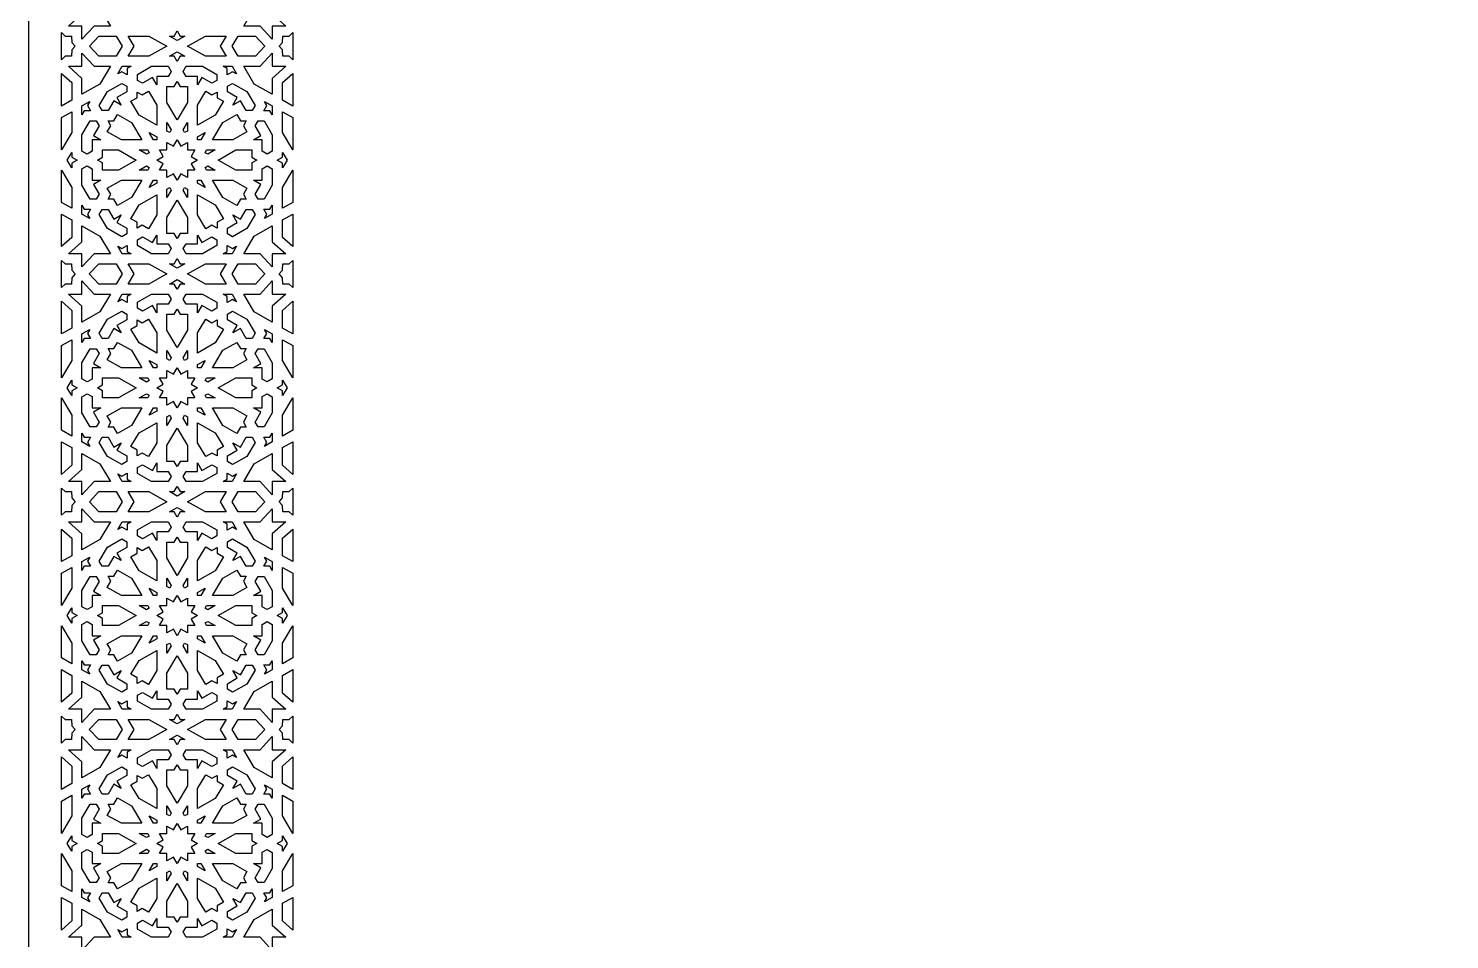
# Model space of a CAD drawing. Extents: x -430 to 430, y -1150 to 1150.
# Drawn here: x -430 to 0, y -304.5 to -28.9 of the extents above; entities that cross this region are included whole.
import ezdxf

# ---------------------------------------------------------------- set-up
doc = ezdxf.new("R2010")
doc.units = 0
doc.layers.add('LAYER_1', color=18, linetype='CONTINUOUS')

msp = doc.modelspace()

# ---------------------------------------------------------------- linework, layer by layer
at = {"layer": 'LAYER_1'}
for points in [[(-430, -1150), (430, -1150), (430, 1150), (-430, 1150)], [(-408.35, -22.82), (-405.2, -28.19), (-410.1, -28.19), (-413.8, -32.17), (-413.8, -28.19), (-417.85, -28.19), (-413.8, -24.55), (-413.8, -19.72)], [(-356.2, -24.55), (-352.14, -28.19), (-356.2, -28.19), (-356.2, -32.17), (-359.89, -28.19), (-364.8, -28.19), (-361.65, -22.82), (-356.2, -19.72)], [(-384.07, -31.23), (-382.64, -31.23), (-385, -32.57), (-387.36, -31.23), (-385.93, -31.23), (-385, -29.65)], [(-418.84, -31.23), (-416.96, -31.23), (-416.9, -33.15), (-415.84, -34.29), (-416.9, -35.42), (-416.96, -37.34), (-418.84, -37.34), (-420, -38.38), (-420, -30.19)], [(-401.62, -34.29), (-403.42, -37.34), (-408.74, -37.34), (-411.57, -34.29), (-408.74, -31.23), (-403.42, -31.23)], [(-388.17, -34.29), (-393.55, -37.34), (-399.84, -37.34), (-398.05, -34.29), (-399.84, -31.23), (-393.55, -31.23)], [(-371.95, -34.29), (-370.16, -37.34), (-376.45, -37.34), (-381.82, -34.29), (-376.45, -31.23), (-370.16, -31.23)], [(-358.43, -34.29), (-361.26, -37.34), (-366.58, -37.34), (-368.37, -34.29), (-366.58, -31.23), (-361.26, -31.23)], [(-350, -38.37), (-351.15, -37.34), (-353.04, -37.34), (-353.1, -35.42), (-354.15, -34.29), (-353.1, -33.15), (-353.04, -31.23), (-351.15, -31.23), (-350, -30.2)], [(-410.1, -40.38), (-405.2, -40.38), (-408.35, -45.75), (-413.8, -48.85), (-413.8, -44.02), (-417.85, -40.38), (-413.8, -40.38), (-413.8, -36.4)], [(-382.64, -37.34), (-384.07, -37.34), (-385, -38.92), (-385.93, -37.34), (-387.36, -37.34), (-385, -36)], [(-356.2, -40.38), (-352.14, -40.38), (-356.2, -44.02), (-356.2, -48.85), (-361.65, -45.75), (-364.8, -40.38), (-359.89, -40.38), (-356.2, -36.4)], [(-416.9, -45.31), (-416.9, -50.64), (-419.98, -52.39), (-419.98, -42.54)], [(-400.15, -41.09), (-400.15, -42.91), (-401.75, -42), (-402.99, -42.7), (-401.63, -40.38), (-398.91, -40.38)], [(-386.82, -41.94), (-387.7, -43.43), (-391.18, -43.43), (-391.18, -46.02), (-392.5, -43.78), (-395.52, -45.49), (-397.03, -44.63), (-397.03, -42.83), (-392.72, -40.38), (-387.74, -40.38)], [(-372.97, -42.83), (-372.97, -44.63), (-374.48, -45.49), (-377.5, -43.78), (-378.82, -46.02), (-378.82, -43.43), (-382.3, -43.43), (-383.17, -41.94), (-382.26, -40.38), (-377.28, -40.38)], [(-367.01, -42.7), (-368.25, -42), (-369.85, -42.91), (-369.85, -41.09), (-371.09, -40.38), (-368.37, -40.38)], [(-350, -42.55), (-350, -52.39), (-350.01, -52.39), (-353.1, -50.64), (-353.1, -45.31), (-350.01, -42.54)], [(-400.19, -46.43), (-400.19, -48.14), (-403.21, -49.86), (-401.89, -52.11), (-404.17, -50.81), (-405.92, -53.78), (-407.66, -53.78), (-408.57, -52.22), (-406.08, -47.98), (-401.77, -45.53)], [(-384.11, -46.47), (-381.91, -46.47), (-381.91, -51.3), (-385, -56.56), (-388.09, -51.3), (-388.09, -46.47), (-385.88, -46.47), (-385, -44.97)], [(-363.91, -47.98), (-361.42, -52.22), (-362.34, -53.78), (-364.08, -53.78), (-365.82, -50.81), (-368.11, -52.11), (-366.79, -49.86), (-369.81, -48.14), (-369.81, -46.43), (-368.22, -45.53)], [(-412.16, -52.24), (-411.23, -53.82), (-413.09, -53.82), (-413.8, -55.04), (-413.8, -52.36), (-411.44, -51.02)], [(-391.18, -52.11), (-391.18, -58.19), (-396.53, -55.15), (-398.98, -50.97), (-397.07, -49.89), (-397.07, -48.15), (-395.54, -49.02), (-393.63, -47.94)], [(-374.46, -49.02), (-372.93, -48.15), (-372.93, -49.89), (-371.02, -50.97), (-373.47, -55.15), (-378.82, -58.19), (-378.82, -52.11), (-376.36, -47.94)], [(-356.2, -52.36), (-356.2, -55.04), (-356.91, -53.82), (-358.76, -53.82), (-357.84, -52.24), (-358.55, -51.02)], [(-416.9, -60.42), (-419.98, -65.68), (-419.98, -55.91), (-416.9, -54.16)], [(-398.8, -57.38), (-395.71, -62.64), (-401.88, -62.64), (-406.13, -60.23), (-405.03, -58.35), (-405.91, -56.85), (-404.14, -56.85), (-403.04, -54.97)], [(-365.86, -56.85), (-364.09, -56.85), (-364.97, -58.35), (-363.87, -60.23), (-368.11, -62.64), (-374.29, -62.64), (-371.2, -57.38), (-366.96, -54.97)], [(-350.01, -55.91), (-350, -55.9), (-350, -65.66), (-350.01, -65.68), (-353.1, -60.42), (-353.1, -54.16)], [(-408.61, -58.38), (-410.35, -61.35), (-408.07, -62.64), (-410.71, -62.64), (-410.71, -66.08), (-412.22, -66.93), (-413.8, -66.03), (-413.8, -61.13), (-411.31, -56.89), (-409.48, -56.89)], [(-386.79, -59.61), (-387.26, -60.42), (-388.09, -59.95), (-388.09, -57.39)], [(-381.91, -59.95), (-382.73, -60.42), (-383.21, -59.61), (-381.91, -57.39)], [(-356.2, -61.13), (-356.2, -66.03), (-357.78, -66.93), (-359.29, -66.08), (-359.29, -62.64), (-361.93, -62.64), (-359.64, -61.35), (-361.39, -58.38), (-360.51, -56.89), (-358.68, -56.89)], [(-391.18, -61.71), (-391.18, -62.64), (-392.13, -62.64), (-393.44, -60.43)], [(-383.87, -64.58), (-381.91, -63.46), (-381.91, -65.69), (-379.65, -65.69), (-380.78, -67.62), (-378.82, -68.73), (-380.78, -69.84), (-379.65, -71.77), (-381.91, -71.77), (-381.91, -73.99), (-383.87, -72.88), (-385, -74.81), (-386.13, -72.88), (-388.09, -73.99), (-388.09, -71.77), (-390.35, -71.77), (-389.22, -69.84), (-391.18, -68.73), (-389.22, -67.62), (-390.35, -65.69), (-388.09, -65.69), (-388.09, -63.46), (-386.13, -64.58), (-385, -62.65)], [(-377.86, -62.64), (-378.82, -62.64), (-378.82, -61.71), (-376.56, -60.43)], [(-416.9, -67.82), (-415.29, -68.73), (-416.9, -69.64), (-416.9, -71.05), (-418.26, -68.73), (-416.9, -66.41)], [(-397.36, -68.73), (-402.71, -71.77), (-407.61, -71.77), (-407.61, -69.6), (-409.14, -68.73), (-407.61, -67.86), (-407.61, -65.69), (-402.71, -65.69)], [(-393.44, -66.5), (-394.27, -66.97), (-396.52, -65.69), (-393.92, -65.69)], [(-375.73, -66.97), (-376.55, -66.5), (-376.08, -65.69), (-373.47, -65.69)], [(-362.38, -67.86), (-360.85, -68.73), (-362.38, -69.6), (-362.38, -71.77), (-367.29, -71.77), (-372.63, -68.73), (-367.29, -65.69), (-362.38, -65.69)], [(-351.74, -68.73), (-353.1, -71.05), (-353.1, -69.64), (-354.7, -68.73), (-353.1, -67.82), (-353.1, -66.41)], [(-416.9, -77.04), (-416.9, -83.3), (-419.98, -81.55), (-419.98, -71.77)], [(-410.71, -71.38), (-410.71, -74.81), (-408.07, -74.81), (-410.35, -76.11), (-408.61, -79.08), (-409.48, -80.57), (-411.31, -80.57), (-413.8, -76.33), (-413.8, -71.43), (-412.22, -70.52)], [(-393.44, -70.96), (-393.92, -71.77), (-396.52, -71.77), (-394.27, -70.49)], [(-373.47, -71.77), (-376.08, -71.77), (-376.55, -70.96), (-375.73, -70.49)], [(-356.2, -71.43), (-356.2, -76.33), (-358.68, -80.57), (-360.51, -80.57), (-361.39, -79.08), (-359.64, -76.11), (-361.93, -74.81), (-359.29, -74.81), (-359.29, -71.38), (-357.78, -70.52)], [(-350.01, -81.55), (-353.1, -83.3), (-353.1, -77.04), (-350.01, -71.77)], [(-398.8, -80.08), (-403.04, -82.49), (-404.14, -80.61), (-405.91, -80.61), (-405.03, -79.1), (-406.13, -77.23), (-401.88, -74.81), (-395.71, -74.81)], [(-391.18, -75.75), (-393.44, -77.03), (-392.13, -74.81), (-391.18, -74.81)], [(-386.79, -77.85), (-388.09, -80.07), (-388.09, -77.51), (-387.26, -77.04)], [(-381.91, -77.51), (-381.91, -80.07), (-383.21, -77.85), (-382.73, -77.04)], [(-376.56, -77.03), (-378.82, -75.75), (-378.82, -74.81), (-377.86, -74.81)], [(-363.87, -77.23), (-364.97, -79.1), (-364.09, -80.61), (-365.86, -80.61), (-366.96, -82.49), (-371.2, -80.08), (-374.29, -74.81), (-368.11, -74.81)], [(-391.18, -85.35), (-393.63, -89.52), (-395.54, -88.44), (-397.07, -89.31), (-397.07, -87.57), (-398.98, -86.48), (-396.53, -82.31), (-391.18, -79.27)], [(-381.91, -86.16), (-381.91, -90.98), (-384.11, -90.98), (-385, -92.49), (-385.88, -90.98), (-388.09, -90.98), (-388.09, -86.16), (-385, -80.9)], [(-373.47, -82.31), (-371.02, -86.48), (-372.93, -87.57), (-372.93, -89.31), (-374.46, -88.44), (-376.36, -89.52), (-378.82, -85.35), (-378.82, -79.27)], [(-416.9, -86.82), (-416.9, -92.15), (-419.98, -94.92), (-419.98, -85.06)], [(-413.09, -83.64), (-411.23, -83.64), (-412.16, -85.21), (-411.44, -86.43), (-413.8, -85.09), (-413.8, -82.41)], [(-404.17, -86.65), (-401.89, -85.35), (-403.21, -87.6), (-400.19, -89.31), (-400.19, -91.03), (-401.77, -91.93), (-406.08, -89.48), (-408.57, -85.24), (-407.66, -83.68), (-405.92, -83.68)], [(-361.42, -85.24), (-363.91, -89.48), (-368.22, -91.93), (-369.81, -91.03), (-369.81, -89.31), (-366.79, -87.6), (-368.11, -85.35), (-365.82, -86.65), (-364.08, -83.68), (-362.34, -83.68)], [(-356.2, -85.09), (-358.55, -86.43), (-357.84, -85.21), (-358.76, -83.64), (-356.91, -83.64), (-356.2, -82.41)], [(-350.01, -94.92), (-353.1, -92.15), (-353.1, -86.82), (-350.01, -85.06)], [(-408.35, -91.71), (-405.2, -97.07), (-410.1, -97.07), (-413.8, -101.06), (-413.8, -97.07), (-417.85, -97.07), (-413.8, -93.44), (-413.8, -88.61)], [(-356.2, -93.44), (-352.14, -97.07), (-356.2, -97.07), (-356.2, -101.06), (-359.89, -97.07), (-364.8, -97.07), (-361.65, -91.71), (-356.2, -88.61)], [(-400.15, -96.37), (-398.91, -97.07), (-401.63, -97.07), (-402.99, -94.75), (-401.75, -95.46), (-400.15, -94.55)], [(-391.18, -94.03), (-387.7, -94.03), (-386.82, -95.52), (-387.74, -97.08), (-392.72, -97.08), (-397.03, -94.63), (-397.03, -92.82), (-395.52, -91.97), (-392.5, -93.68), (-391.18, -91.44)], [(-377.5, -93.68), (-374.48, -91.97), (-372.97, -92.82), (-372.97, -94.63), (-377.28, -97.08), (-382.26, -97.08), (-383.17, -95.52), (-382.3, -94.03), (-378.82, -94.03), (-378.82, -91.44)], [(-368.25, -95.46), (-367.01, -94.75), (-368.37, -97.07), (-371.09, -97.07), (-369.85, -96.37), (-369.85, -94.55)], [(-384.07, -100.12), (-382.64, -100.12), (-385, -101.46), (-387.36, -100.12), (-385.93, -100.12), (-385, -98.54)], [(-418.84, -100.12), (-416.96, -100.12), (-416.9, -102.04), (-415.83, -103.19), (-416.9, -104.34), (-416.96, -106.25), (-418.84, -106.25), (-419.98, -107.28), (-419.98, -99.1)], [(-401.62, -103.19), (-403.42, -106.25), (-408.74, -106.25), (-411.58, -103.19), (-408.74, -100.12), (-403.42, -100.12)], [(-388.15, -103.19), (-393.55, -106.25), (-399.84, -106.25), (-398.04, -103.19), (-399.84, -100.12), (-393.55, -100.12)], [(-371.95, -103.19), (-370.16, -106.25), (-376.45, -106.25), (-381.85, -103.19), (-376.45, -100.12), (-370.16, -100.12)], [(-358.42, -103.19), (-361.26, -106.25), (-366.58, -106.25), (-368.38, -103.19), (-366.58, -100.12), (-361.26, -100.12)], [(-350.01, -107.28), (-351.15, -106.25), (-353.04, -106.25), (-353.1, -104.34), (-354.17, -103.19), (-353.1, -102.04), (-353.04, -100.12), (-351.15, -100.12), (-350.01, -99.1)], [(-410.1, -109.3), (-405.2, -109.3), (-408.35, -114.66), (-413.8, -117.76), (-413.8, -112.94), (-417.85, -109.3), (-413.8, -109.3), (-413.8, -105.31)], [(-382.64, -106.25), (-384.07, -106.25), (-385, -107.83), (-385.93, -106.25), (-387.36, -106.25), (-385, -104.91)], [(-356.2, -109.3), (-352.14, -109.3), (-356.2, -112.94), (-356.2, -117.76), (-361.65, -114.66), (-364.8, -109.3), (-359.89, -109.3), (-356.2, -105.31)], [(-416.9, -114.23), (-416.9, -119.55), (-419.98, -121.31), (-419.98, -111.45)], [(-400.15, -110), (-400.15, -111.82), (-401.75, -110.91), (-402.99, -111.62), (-401.63, -109.3), (-398.91, -109.3)], [(-386.82, -110.86), (-387.7, -112.34), (-391.18, -112.34), (-391.18, -114.94), (-392.5, -112.69), (-395.52, -114.4), (-397.03, -113.55), (-397.03, -111.75), (-392.72, -109.3), (-387.74, -109.3)], [(-372.97, -111.75), (-372.97, -113.55), (-374.48, -114.4), (-377.5, -112.69), (-378.82, -114.94), (-378.82, -112.34), (-382.3, -112.34), (-383.17, -110.86), (-382.26, -109.3), (-377.28, -109.3)], [(-367.01, -111.62), (-368.25, -110.91), (-369.85, -111.82), (-369.85, -110), (-371.09, -109.3), (-368.37, -109.3)], [(-350.01, -121.31), (-353.1, -119.55), (-353.1, -114.23), (-350.01, -111.45)], [(-400.19, -115.34), (-400.19, -117.06), (-403.21, -118.77), (-401.89, -121.02), (-404.17, -119.72), (-405.92, -122.69), (-407.66, -122.69), (-408.57, -121.14), (-406.08, -116.89), (-401.77, -114.44)], [(-384.11, -115.39), (-381.91, -115.39), (-381.91, -120.21), (-385, -125.47), (-388.09, -120.21), (-388.09, -115.39), (-385.88, -115.39), (-385, -113.88)], [(-363.91, -116.89), (-361.42, -121.14), (-362.34, -122.69), (-364.08, -122.69), (-365.82, -119.72), (-368.11, -121.02), (-366.79, -118.77), (-369.81, -117.06), (-369.81, -115.34), (-368.22, -114.44)], [(-412.16, -121.16), (-411.23, -122.74), (-413.09, -122.74), (-413.8, -123.96), (-413.8, -121.28), (-411.44, -119.94)], [(-391.18, -121.03), (-391.18, -127.1), (-396.53, -124.07), (-398.98, -119.89), (-397.07, -118.8), (-397.07, -117.06), (-395.54, -117.93), (-393.63, -116.85)], [(-374.46, -117.93), (-372.93, -117.06), (-372.93, -118.8), (-371.02, -119.89), (-373.47, -124.07), (-378.82, -127.1), (-378.82, -121.03), (-376.36, -116.85)], [(-356.2, -121.28), (-356.2, -123.96), (-356.91, -122.74), (-358.76, -122.74), (-357.84, -121.16), (-358.55, -119.94)], [(-416.9, -129.33), (-419.98, -134.6), (-419.98, -124.82), (-416.9, -123.07)], [(-398.8, -126.29), (-395.71, -131.56), (-401.88, -131.56), (-406.13, -129.15), (-405.03, -127.27), (-405.91, -125.76), (-404.14, -125.76), (-403.04, -123.88)], [(-365.86, -125.76), (-364.09, -125.76), (-364.97, -127.27), (-363.87, -129.15), (-368.11, -131.56), (-374.29, -131.56), (-371.2, -126.29), (-366.96, -123.88)], [(-350.01, -124.82), (-350.01, -134.6), (-353.1, -129.33), (-353.1, -123.07)], [(-408.61, -127.29), (-410.35, -130.26), (-408.07, -131.56), (-410.71, -131.56), (-410.71, -134.99), (-412.22, -135.85), (-413.8, -134.95), (-413.8, -130.05), (-411.31, -125.8), (-409.48, -125.8)], [(-386.79, -128.52), (-387.26, -129.33), (-388.09, -128.86), (-388.09, -126.3)], [(-381.91, -128.86), (-382.73, -129.33), (-383.21, -128.52), (-381.91, -126.3)], [(-356.2, -130.05), (-356.2, -134.95), (-357.78, -135.85), (-359.29, -134.99), (-359.29, -131.56), (-361.93, -131.56), (-359.64, -130.26), (-361.39, -127.29), (-360.51, -125.8), (-358.68, -125.8)], [(-391.18, -130.62), (-391.18, -131.56), (-392.13, -131.56), (-393.44, -129.34)], [(-383.87, -133.49), (-381.91, -132.38), (-381.91, -134.61), (-379.65, -134.61), (-380.78, -136.53), (-378.82, -137.64), (-380.78, -138.76), (-379.65, -140.68), (-381.91, -140.68), (-381.91, -142.91), (-383.87, -141.79), (-385, -143.72), (-386.13, -141.79), (-388.09, -142.91), (-388.09, -140.68), (-390.35, -140.68), (-389.22, -138.76), (-391.18, -137.64), (-389.22, -136.53), (-390.35, -134.61), (-388.09, -134.61), (-388.09, -132.38), (-386.13, -133.49), (-385, -131.57)], [(-377.86, -131.56), (-378.82, -131.56), (-378.82, -130.62), (-376.56, -129.34)], [(-416.9, -136.73), (-415.29, -137.64), (-416.9, -138.55), (-416.9, -139.96), (-418.26, -137.64), (-416.9, -135.32)], [(-397.36, -137.64), (-402.71, -140.68), (-407.61, -140.68), (-407.61, -138.51), (-409.14, -137.64), (-407.61, -136.77), (-407.61, -134.6), (-402.71, -134.6)], [(-393.44, -135.42), (-394.27, -135.89), (-396.52, -134.61), (-393.92, -134.61)], [(-375.73, -135.89), (-376.55, -135.42), (-376.08, -134.61), (-373.47, -134.61)], [(-362.38, -136.77), (-360.85, -137.64), (-362.38, -138.51), (-362.38, -140.68), (-367.29, -140.68), (-372.63, -137.64), (-367.29, -134.6), (-362.38, -134.6)], [(-351.74, -137.64), (-353.1, -139.96), (-353.1, -138.55), (-354.7, -137.64), (-353.1, -136.73), (-353.1, -135.32)], [(-416.9, -145.95), (-416.9, -152.22), (-419.98, -150.46), (-419.98, -140.69)], [(-410.71, -140.3), (-410.71, -143.73), (-408.07, -143.73), (-410.35, -145.03), (-408.61, -148), (-409.48, -149.48), (-411.31, -149.48), (-413.8, -145.24), (-413.8, -140.34), (-412.22, -139.44)], [(-393.44, -139.87), (-393.92, -140.68), (-396.52, -140.68), (-394.27, -139.4)], [(-373.47, -140.68), (-376.08, -140.68), (-376.55, -139.87), (-375.73, -139.4)], [(-356.2, -140.34), (-356.2, -145.24), (-358.68, -149.48), (-360.51, -149.48), (-361.39, -148), (-359.64, -145.03), (-361.93, -143.73), (-359.29, -143.73), (-359.29, -140.3), (-357.78, -139.44)], [(-350, -140.71), (-350, -150.47), (-350.01, -150.46), (-353.1, -152.22), (-353.1, -145.95), (-350.01, -140.69)], [(-398.8, -148.99), (-403.04, -151.4), (-404.14, -149.52), (-405.91, -149.52), (-405.03, -148.02), (-406.13, -146.14), (-401.88, -143.73), (-395.71, -143.73)], [(-391.18, -144.67), (-393.44, -145.95), (-392.13, -143.73), (-391.18, -143.73)], [(-386.79, -146.77), (-388.09, -148.98), (-388.09, -146.42), (-387.26, -145.95)], [(-381.91, -146.42), (-381.91, -148.98), (-383.21, -146.77), (-382.73, -145.95)], [(-376.56, -145.95), (-378.82, -144.67), (-378.82, -143.73), (-377.86, -143.73)], [(-363.87, -146.14), (-364.97, -148.02), (-364.09, -149.52), (-365.86, -149.52), (-366.96, -151.4), (-371.2, -148.99), (-374.29, -143.73), (-368.11, -143.73)], [(-391.18, -154.26), (-393.63, -158.44), (-395.54, -157.35), (-397.07, -158.22), (-397.07, -156.48), (-398.98, -155.4), (-396.53, -151.22), (-391.18, -148.18)], [(-381.91, -155.08), (-381.91, -159.9), (-384.11, -159.9), (-385, -161.4), (-385.88, -159.9), (-388.09, -159.9), (-388.09, -155.08), (-385, -149.81)], [(-373.47, -151.22), (-371.02, -155.4), (-372.93, -156.48), (-372.93, -158.22), (-374.46, -157.35), (-376.36, -158.44), (-378.82, -154.26), (-378.82, -148.18)], [(-416.9, -155.73), (-416.9, -161.06), (-419.98, -163.83), (-419.98, -153.98)], [(-413.09, -152.55), (-411.23, -152.55), (-412.16, -154.13), (-411.44, -155.35), (-413.8, -154.01), (-413.8, -151.33)], [(-404.17, -155.56), (-401.89, -154.27), (-403.21, -156.51), (-400.19, -158.23), (-400.19, -159.94), (-401.77, -160.84), (-406.08, -158.39), (-408.57, -154.15), (-407.66, -152.59), (-405.92, -152.59)], [(-361.42, -154.15), (-363.91, -158.39), (-368.22, -160.84), (-369.81, -159.94), (-369.81, -158.23), (-366.79, -156.51), (-368.11, -154.27), (-365.82, -155.56), (-364.08, -152.59), (-362.34, -152.59)], [(-356.2, -154.01), (-358.55, -155.35), (-357.84, -154.13), (-358.76, -152.55), (-356.91, -152.55), (-356.2, -151.33)], [(-350, -153.98), (-350, -163.82), (-350.01, -163.83), (-353.1, -161.06), (-353.1, -155.73), (-350.01, -153.98)], [(-408.35, -160.62), (-405.2, -165.99), (-410.1, -165.99), (-413.8, -169.98), (-413.8, -165.99), (-417.85, -165.99), (-413.8, -162.35), (-413.8, -157.52)], [(-356.2, -162.35), (-352.14, -165.99), (-356.2, -165.99), (-356.2, -169.98), (-359.89, -165.99), (-364.8, -165.99), (-361.65, -160.62), (-356.2, -157.52)], [(-391.18, -162.94), (-387.7, -162.94), (-386.82, -164.43), (-387.74, -165.99), (-392.72, -165.99), (-397.03, -163.54), (-397.03, -161.74), (-395.52, -160.88), (-392.5, -162.6), (-391.18, -160.35)], [(-377.5, -162.6), (-374.48, -160.88), (-372.97, -161.74), (-372.97, -163.54), (-377.28, -165.99), (-382.26, -165.99), (-383.17, -164.43), (-382.3, -162.94), (-378.82, -162.94), (-378.82, -160.35)], [(-400.15, -165.28), (-398.91, -165.99), (-401.63, -165.99), (-402.99, -163.67), (-401.75, -164.37), (-400.15, -163.46)], [(-384.07, -169.03), (-382.64, -169.03), (-385, -170.37), (-387.36, -169.03), (-385.93, -169.03), (-385, -167.45)], [(-368.25, -164.37), (-367.01, -163.67), (-368.37, -165.99), (-371.09, -165.99), (-369.85, -165.28), (-369.85, -163.46)], [(-418.84, -169.03), (-416.96, -169.03), (-416.9, -170.95), (-415.84, -172.09), (-416.9, -173.22), (-416.96, -175.14), (-418.84, -175.14), (-420, -176.18), (-420, -168)], [(-401.62, -172.09), (-403.42, -175.14), (-408.74, -175.14), (-411.57, -172.09), (-408.74, -169.03), (-403.42, -169.03)], [(-388.17, -172.09), (-393.55, -175.14), (-399.84, -175.14), (-398.05, -172.09), (-399.84, -169.03), (-393.55, -169.03)], [(-371.95, -172.09), (-370.16, -175.14), (-376.45, -175.14), (-381.82, -172.09), (-376.45, -169.03), (-370.16, -169.03)], [(-358.43, -172.09), (-361.26, -175.14), (-366.58, -175.14), (-368.37, -172.09), (-366.58, -169.03), (-361.26, -169.03)], [(-350, -176.18), (-351.15, -175.14), (-353.04, -175.14), (-353.1, -173.22), (-354.15, -172.09), (-353.1, -170.95), (-353.04, -169.03), (-351.15, -169.03), (-350, -168)], [(-410.1, -178.19), (-405.2, -178.19), (-408.35, -183.55), (-413.8, -186.65), (-413.8, -181.82), (-417.85, -178.19), (-413.8, -178.19), (-413.8, -174.2)], [(-382.64, -175.14), (-384.07, -175.14), (-385, -176.72), (-385.93, -175.14), (-387.36, -175.14), (-385, -173.8)], [(-356.2, -178.19), (-352.14, -178.19), (-356.2, -181.82), (-356.2, -186.65), (-361.65, -183.55), (-364.8, -178.19), (-359.89, -178.19), (-356.2, -174.2)], [(-416.9, -183.11), (-416.9, -188.44), (-419.98, -190.2), (-419.98, -180.34)], [(-400.15, -178.89), (-400.15, -180.71), (-401.75, -179.8), (-402.99, -180.51), (-401.63, -178.19), (-398.91, -178.19)], [(-386.82, -179.74), (-387.7, -181.23), (-391.18, -181.23), (-391.18, -183.82), (-392.5, -181.58), (-395.52, -183.29), (-397.03, -182.43), (-397.03, -180.63), (-392.72, -178.18), (-387.74, -178.18)], [(-372.97, -180.63), (-372.97, -182.43), (-374.48, -183.29), (-377.5, -181.58), (-378.82, -183.82), (-378.82, -181.23), (-382.3, -181.23), (-383.17, -179.74), (-382.26, -178.18), (-377.28, -178.18)], [(-367.01, -180.51), (-368.25, -179.8), (-369.85, -180.71), (-369.85, -178.89), (-371.09, -178.19), (-368.37, -178.19)], [(-350, -180.35), (-350, -190.19), (-350.01, -190.2), (-353.1, -188.44), (-353.1, -183.11), (-350.01, -180.34)], [(-400.19, -184.23), (-400.19, -185.95), (-403.21, -187.66), (-401.89, -189.91), (-404.17, -188.61), (-405.92, -191.58), (-407.66, -191.58), (-408.57, -190.02), (-406.08, -185.78), (-401.77, -183.33)], [(-384.11, -184.27), (-381.91, -184.27), (-381.91, -189.1), (-385, -194.36), (-388.09, -189.1), (-388.09, -184.27), (-385.88, -184.27), (-385, -182.77)], [(-363.91, -185.78), (-361.42, -190.02), (-362.34, -191.58), (-364.08, -191.58), (-365.82, -188.61), (-368.11, -189.91), (-366.79, -187.66), (-369.81, -185.95), (-369.81, -184.23), (-368.22, -183.33)], [(-412.16, -190.05), (-411.23, -191.62), (-413.09, -191.62), (-413.8, -192.84), (-413.8, -190.17), (-411.44, -188.83)], [(-391.18, -189.91), (-391.18, -195.99), (-396.53, -192.95), (-398.98, -188.78), (-397.07, -187.69), (-397.07, -185.95), (-395.54, -186.82), (-393.63, -185.74)], [(-374.46, -186.82), (-372.93, -185.95), (-372.93, -187.69), (-371.02, -188.78), (-373.47, -192.95), (-378.82, -195.99), (-378.82, -189.91), (-376.36, -185.74)], [(-356.2, -190.17), (-356.2, -192.84), (-356.91, -191.62), (-358.76, -191.62), (-357.84, -190.05), (-358.55, -188.83)], [(-416.9, -198.22), (-419.98, -203.49), (-419.98, -193.71), (-416.9, -191.96)], [(-398.8, -195.18), (-395.71, -200.45), (-401.88, -200.45), (-406.13, -198.03), (-405.03, -196.15), (-405.91, -194.65), (-404.14, -194.65), (-403.04, -192.77)], [(-365.86, -194.65), (-364.09, -194.65), (-364.97, -196.15), (-363.87, -198.03), (-368.11, -200.45), (-374.29, -200.45), (-371.2, -195.18), (-366.96, -192.77)], [(-350.01, -193.71), (-350, -193.71), (-350, -203.46), (-350.01, -203.49), (-353.1, -198.22), (-353.1, -191.96)], [(-408.61, -196.18), (-410.35, -199.15), (-408.07, -200.45), (-410.71, -200.45), (-410.71, -203.88), (-412.22, -204.73), (-413.8, -203.83), (-413.8, -198.93), (-411.31, -194.69), (-409.48, -194.69)], [(-386.79, -197.41), (-387.26, -198.22), (-388.09, -197.75), (-388.09, -195.19)], [(-381.91, -197.75), (-382.73, -198.22), (-383.21, -197.41), (-381.91, -195.19)], [(-356.2, -198.93), (-356.2, -203.83), (-357.78, -204.73), (-359.29, -203.88), (-359.29, -200.45), (-361.93, -200.45), (-359.64, -199.15), (-361.39, -196.18), (-360.51, -194.69), (-358.68, -194.69)], [(-391.18, -199.51), (-391.18, -200.45), (-392.13, -200.45), (-393.44, -198.23)], [(-383.87, -202.38), (-381.91, -201.27), (-381.91, -203.49), (-379.65, -203.49), (-380.78, -205.42), (-378.82, -206.53), (-380.78, -207.64), (-379.65, -209.57), (-381.91, -209.57), (-381.91, -211.79), (-383.87, -210.68), (-385, -212.61), (-386.13, -210.68), (-388.09, -211.79), (-388.09, -209.57), (-390.35, -209.57), (-389.22, -207.64), (-391.18, -206.53), (-389.22, -205.42), (-390.35, -203.49), (-388.09, -203.49), (-388.09, -201.27), (-386.13, -202.38), (-385, -200.45)], [(-377.86, -200.45), (-378.82, -200.45), (-378.82, -199.51), (-376.56, -198.23)], [(-416.9, -205.62), (-415.29, -206.53), (-416.9, -207.44), (-416.9, -208.85), (-418.26, -206.53), (-416.9, -204.21)], [(-397.36, -206.53), (-402.71, -209.57), (-407.61, -209.57), (-407.61, -207.4), (-409.14, -206.53), (-407.61, -205.66), (-407.61, -203.49), (-402.71, -203.49)], [(-393.44, -204.3), (-394.27, -204.77), (-396.52, -203.49), (-393.92, -203.49)], [(-375.73, -204.77), (-376.55, -204.3), (-376.08, -203.49), (-373.47, -203.49)], [(-362.38, -205.66), (-360.85, -206.53), (-362.38, -207.4), (-362.38, -209.57), (-367.29, -209.57), (-372.63, -206.53), (-367.29, -203.49), (-362.38, -203.49)], [(-351.74, -206.53), (-353.1, -208.85), (-353.1, -207.44), (-354.7, -206.53), (-353.1, -205.62), (-353.1, -204.21)], [(-416.9, -214.84), (-416.9, -221.1), (-419.98, -219.35), (-419.98, -209.58)], [(-410.71, -209.18), (-410.71, -212.62), (-408.07, -212.62), (-410.35, -213.91), (-408.61, -216.88), (-409.48, -218.37), (-411.31, -218.37), (-413.8, -214.13), (-413.8, -209.23), (-412.22, -208.33)], [(-393.44, -208.76), (-393.92, -209.57), (-396.52, -209.57), (-394.27, -208.29)], [(-373.47, -209.57), (-376.08, -209.57), (-376.55, -208.76), (-375.73, -208.29)], [(-356.2, -209.23), (-356.2, -214.13), (-358.68, -218.37), (-360.51, -218.37), (-361.39, -216.88), (-359.64, -213.91), (-361.93, -212.62), (-359.29, -212.62), (-359.29, -209.18), (-357.78, -208.33)], [(-350.01, -219.35), (-353.1, -221.1), (-353.1, -214.84), (-350.01, -209.58)], [(-398.8, -217.88), (-403.04, -220.29), (-404.14, -218.41), (-405.91, -218.41), (-405.03, -216.91), (-406.13, -215.03), (-401.88, -212.62), (-395.71, -212.62)], [(-391.18, -213.55), (-393.44, -214.83), (-392.13, -212.61), (-391.18, -212.61)], [(-386.79, -215.65), (-388.09, -217.87), (-388.09, -215.31), (-387.26, -214.84)], [(-381.91, -215.31), (-381.91, -217.87), (-383.21, -215.65), (-382.73, -214.84)], [(-376.56, -214.83), (-378.82, -213.55), (-378.82, -212.61), (-377.86, -212.61)], [(-363.87, -215.03), (-364.97, -216.91), (-364.09, -218.41), (-365.86, -218.41), (-366.96, -220.29), (-371.2, -217.88), (-374.29, -212.62), (-368.11, -212.62)], [(-391.18, -223.15), (-393.63, -227.32), (-395.54, -226.24), (-397.07, -227.11), (-397.07, -225.37), (-398.98, -224.29), (-396.53, -220.11), (-391.18, -217.07)], [(-381.91, -223.96), (-381.91, -228.79), (-384.11, -228.79), (-385, -230.29), (-385.88, -228.79), (-388.09, -228.79), (-388.09, -223.96), (-385, -218.7)], [(-373.47, -220.11), (-371.02, -224.29), (-372.93, -225.37), (-372.93, -227.11), (-374.46, -226.24), (-376.36, -227.32), (-378.82, -223.15), (-378.82, -217.07)], [(-416.9, -224.62), (-416.9, -229.95), (-419.98, -232.72), (-419.98, -222.87)], [(-413.09, -221.44), (-411.23, -221.44), (-412.16, -223.02), (-411.44, -224.24), (-413.8, -222.9), (-413.8, -220.22)], [(-404.17, -224.45), (-401.89, -223.15), (-403.21, -225.4), (-400.19, -227.12), (-400.19, -228.83), (-401.77, -229.73), (-406.08, -227.28), (-408.57, -223.04), (-407.66, -221.48), (-405.92, -221.48)], [(-361.42, -223.04), (-363.91, -227.28), (-368.22, -229.73), (-369.81, -228.83), (-369.81, -227.12), (-366.79, -225.4), (-368.11, -223.15), (-365.82, -224.45), (-364.08, -221.48), (-362.34, -221.48)], [(-356.2, -222.9), (-358.55, -224.24), (-357.84, -223.02), (-358.76, -221.44), (-356.91, -221.44), (-356.2, -220.22)], [(-350.01, -232.72), (-353.1, -229.95), (-353.1, -224.62), (-350.01, -222.87)], [(-408.35, -229.51), (-405.2, -234.88), (-410.1, -234.88), (-413.8, -238.86), (-413.8, -234.88), (-417.85, -234.88), (-413.8, -231.24), (-413.8, -226.41)], [(-356.2, -231.24), (-352.14, -234.88), (-356.2, -234.88), (-356.2, -238.86), (-359.89, -234.88), (-364.8, -234.88), (-361.65, -229.51), (-356.2, -226.41)], [(-391.18, -231.83), (-387.7, -231.83), (-386.82, -233.32), (-387.74, -234.88), (-392.72, -234.88), (-397.03, -232.43), (-397.03, -230.63), (-395.52, -229.77), (-392.5, -231.48), (-391.18, -229.24)], [(-377.5, -231.48), (-374.48, -229.77), (-372.97, -230.63), (-372.97, -232.43), (-377.28, -234.88), (-382.26, -234.88), (-383.17, -233.32), (-382.3, -231.83), (-378.82, -231.83), (-378.82, -229.24)], [(-400.15, -234.17), (-398.91, -234.88), (-401.63, -234.88), (-402.99, -232.56), (-401.75, -233.26), (-400.15, -232.35)], [(-384.07, -237.92), (-382.64, -237.92), (-385, -239.26), (-387.36, -237.92), (-385.93, -237.92), (-385, -236.34)], [(-368.25, -233.26), (-367.01, -232.56), (-368.37, -234.88), (-371.09, -234.88), (-369.85, -234.17), (-369.85, -232.35)], [(-418.84, -237.92), (-416.96, -237.92), (-416.9, -239.84), (-415.83, -240.99), (-416.9, -242.14), (-416.96, -244.05), (-418.84, -244.05), (-419.98, -245.08), (-419.98, -236.9)], [(-401.62, -240.99), (-403.42, -244.05), (-408.74, -244.05), (-411.58, -240.99), (-408.74, -237.92), (-403.42, -237.92)], [(-388.15, -240.99), (-393.55, -244.05), (-399.84, -244.05), (-398.04, -240.99), (-399.84, -237.92), (-393.55, -237.92)], [(-371.95, -240.99), (-370.16, -244.05), (-376.45, -244.05), (-381.85, -240.99), (-376.45, -237.92), (-370.16, -237.92)], [(-358.42, -240.99), (-361.26, -244.05), (-366.58, -244.05), (-368.38, -240.99), (-366.58, -237.92), (-361.26, -237.92)], [(-350.01, -245.08), (-351.15, -244.05), (-353.04, -244.05), (-353.1, -242.14), (-354.17, -240.99), (-353.1, -239.84), (-353.04, -237.92), (-351.15, -237.92), (-350.01, -236.9)], [(-410.1, -247.1), (-405.2, -247.1), (-408.35, -252.46), (-413.8, -255.56), (-413.8, -250.74), (-417.85, -247.1), (-413.8, -247.1), (-413.8, -243.11)], [(-382.64, -244.05), (-384.07, -244.05), (-385, -245.63), (-385.93, -244.05), (-387.36, -244.05), (-385, -242.71)], [(-356.2, -247.1), (-352.14, -247.1), (-356.2, -250.74), (-356.2, -255.56), (-361.65, -252.46), (-364.8, -247.1), (-359.89, -247.1), (-356.2, -243.11)], [(-416.9, -252.03), (-416.9, -257.35), (-419.98, -259.11), (-419.98, -249.25)], [(-400.15, -247.8), (-400.15, -249.63), (-401.75, -248.71), (-402.99, -249.42), (-401.63, -247.1), (-398.91, -247.1)], [(-386.82, -248.66), (-387.7, -250.14), (-391.18, -250.14), (-391.18, -252.74), (-392.5, -250.49), (-395.52, -252.21), (-397.03, -251.35), (-397.03, -249.55), (-392.72, -247.1), (-387.74, -247.1)], [(-372.97, -249.55), (-372.97, -251.35), (-374.48, -252.21), (-377.5, -250.49), (-378.82, -252.74), (-378.82, -250.14), (-382.3, -250.14), (-383.17, -248.66), (-382.26, -247.1), (-377.28, -247.1)], [(-367.01, -249.42), (-368.25, -248.71), (-369.85, -249.63), (-369.85, -247.8), (-371.09, -247.1), (-368.37, -247.1)], [(-350.01, -259.11), (-353.1, -257.35), (-353.1, -252.03), (-350.01, -249.25)], [(-400.19, -253.14), (-400.19, -254.86), (-403.21, -256.57), (-401.89, -258.82), (-404.17, -257.52), (-405.92, -260.5), (-407.66, -260.5), (-408.57, -258.94), (-406.08, -254.69), (-401.77, -252.24)], [(-384.11, -253.19), (-381.91, -253.19), (-381.91, -258.01), (-385, -263.28), (-388.09, -258.01), (-388.09, -253.19), (-385.88, -253.19), (-385, -251.68)], [(-363.91, -254.69), (-361.42, -258.94), (-362.34, -260.5), (-364.08, -260.5), (-365.82, -257.52), (-368.11, -258.82), (-366.79, -256.57), (-369.81, -254.86), (-369.81, -253.14), (-368.22, -252.24)], [(-412.16, -258.96), (-411.23, -260.54), (-413.09, -260.54), (-413.8, -261.76), (-413.8, -259.08), (-411.44, -257.74)], [(-391.18, -258.83), (-391.18, -264.91), (-396.53, -261.87), (-398.98, -257.69), (-397.07, -256.6), (-397.07, -254.87), (-395.54, -255.74), (-393.63, -254.65)], [(-374.46, -255.74), (-372.93, -254.87), (-372.93, -256.6), (-371.02, -257.69), (-373.47, -261.87), (-378.82, -264.91), (-378.82, -258.83), (-376.36, -254.65)], [(-356.2, -259.08), (-356.2, -261.76), (-356.91, -260.54), (-358.76, -260.54), (-357.84, -258.96), (-358.55, -257.74)], [(-416.9, -267.14), (-419.98, -272.4), (-419.98, -262.63), (-416.9, -260.87)], [(-398.8, -264.1), (-395.71, -269.36), (-401.88, -269.36), (-406.13, -266.95), (-405.03, -265.07), (-405.91, -263.56), (-404.14, -263.56), (-403.04, -261.68)], [(-365.86, -263.56), (-364.09, -263.56), (-364.97, -265.07), (-363.87, -266.95), (-368.11, -269.36), (-374.29, -269.36), (-371.2, -264.1), (-366.96, -261.68)], [(-350.01, -262.63), (-350.01, -272.4), (-353.1, -267.14), (-353.1, -260.87)], [(-408.61, -265.09), (-410.35, -268.06), (-408.07, -269.36), (-410.71, -269.36), (-410.71, -272.79), (-412.22, -273.65), (-413.8, -272.75), (-413.8, -267.85), (-411.31, -263.6), (-409.48, -263.6)], [(-386.79, -266.32), (-387.26, -267.13), (-388.09, -266.67), (-388.09, -264.1)], [(-381.91, -266.67), (-382.73, -267.13), (-383.21, -266.32), (-381.91, -264.1)], [(-356.2, -267.85), (-356.2, -272.75), (-357.78, -273.65), (-359.29, -272.79), (-359.29, -269.36), (-361.93, -269.36), (-359.64, -268.06), (-361.39, -265.09), (-360.51, -263.6), (-358.68, -263.6)], [(-391.18, -268.42), (-391.18, -269.36), (-392.13, -269.36), (-393.44, -267.14)], [(-383.87, -271.29), (-381.91, -270.18), (-381.91, -272.41), (-379.65, -272.41), (-380.78, -274.33), (-378.82, -275.45), (-380.78, -276.56), (-379.65, -278.48), (-381.91, -278.48), (-381.91, -280.71), (-383.87, -279.6), (-385, -281.52), (-386.13, -279.6), (-388.09, -280.71), (-388.09, -278.48), (-390.35, -278.48), (-389.22, -276.56), (-391.18, -275.45), (-389.22, -274.33), (-390.35, -272.41), (-388.09, -272.41), (-388.09, -270.18), (-386.13, -271.29), (-385, -269.37)], [(-377.86, -269.36), (-378.82, -269.36), (-378.82, -268.42), (-376.56, -267.14)], [(-416.9, -274.53), (-415.29, -275.44), (-416.9, -276.36), (-416.9, -277.76), (-418.26, -275.44), (-416.9, -273.12)], [(-397.36, -275.44), (-402.71, -278.48), (-407.61, -278.48), (-407.61, -276.31), (-409.14, -275.44), (-407.61, -274.57), (-407.61, -272.4), (-402.71, -272.4)], [(-393.44, -273.22), (-394.27, -273.69), (-396.52, -272.41), (-393.92, -272.41)], [(-375.73, -273.69), (-376.55, -273.22), (-376.08, -272.41), (-373.47, -272.41)], [(-362.38, -274.57), (-360.85, -275.44), (-362.38, -276.31), (-362.38, -278.48), (-367.29, -278.48), (-372.63, -275.44), (-367.29, -272.4), (-362.38, -272.4)], [(-351.74, -275.44), (-353.1, -277.76), (-353.1, -276.36), (-354.7, -275.44), (-353.1, -274.53), (-353.1, -273.12)], [(-416.9, -283.75), (-416.9, -290.02), (-419.98, -288.26), (-419.98, -278.49)], [(-410.71, -278.1), (-410.71, -281.53), (-408.07, -281.53), (-410.35, -282.83), (-408.61, -285.8), (-409.48, -287.28), (-411.31, -287.28), (-413.8, -283.04), (-413.8, -278.14), (-412.22, -277.24)], [(-393.44, -277.67), (-393.92, -278.48), (-396.52, -278.48), (-394.27, -277.2)], [(-373.47, -278.48), (-376.08, -278.48), (-376.55, -277.67), (-375.73, -277.2)], [(-356.2, -278.14), (-356.2, -283.04), (-358.68, -287.28), (-360.51, -287.28), (-361.39, -285.8), (-359.64, -282.83), (-361.93, -281.53), (-359.29, -281.53), (-359.29, -278.1), (-357.78, -277.24)], [(-350, -278.51), (-350, -288.27), (-350.01, -288.26), (-353.1, -290.02), (-353.1, -283.75), (-350.01, -278.49)], [(-398.8, -286.79), (-403.04, -289.2), (-404.14, -287.33), (-405.91, -287.33), (-405.03, -285.82), (-406.13, -283.94), (-401.88, -281.53), (-395.71, -281.53)], [(-391.18, -282.47), (-393.44, -283.75), (-392.13, -281.53), (-391.18, -281.53)], [(-386.79, -284.57), (-388.09, -286.79), (-388.09, -284.22), (-387.26, -283.76)], [(-381.91, -284.22), (-381.91, -286.79), (-383.21, -284.57), (-382.73, -283.76)], [(-376.56, -283.75), (-378.82, -282.47), (-378.82, -281.53), (-377.86, -281.53)], [(-363.87, -283.94), (-364.97, -285.82), (-364.09, -287.33), (-365.86, -287.33), (-366.96, -289.2), (-371.2, -286.79), (-374.29, -281.53), (-368.11, -281.53)], [(-391.18, -292.06), (-393.63, -296.24), (-395.54, -295.15), (-397.07, -296.02), (-397.07, -294.28), (-398.98, -293.2), (-396.53, -289.02), (-391.18, -285.98)], [(-381.91, -292.88), (-381.91, -297.7), (-384.11, -297.7), (-385, -299.21), (-385.88, -297.7), (-388.09, -297.7), (-388.09, -292.88), (-385, -287.61)], [(-373.47, -289.02), (-371.02, -293.2), (-372.93, -294.28), (-372.93, -296.02), (-374.46, -295.15), (-376.36, -296.24), (-378.82, -292.06), (-378.82, -285.98)], [(-416.9, -293.53), (-416.9, -298.86), (-419.98, -301.63), (-419.98, -291.78)], [(-413.09, -290.35), (-411.23, -290.35), (-412.16, -291.93), (-411.44, -293.15), (-413.8, -291.81), (-413.8, -289.13)], [(-404.17, -293.36), (-401.89, -292.07), (-403.21, -294.31), (-400.19, -296.03), (-400.19, -297.75), (-401.77, -298.65), (-406.08, -296.2), (-408.57, -291.95), (-407.66, -290.39), (-405.92, -290.39)], [(-361.42, -291.95), (-363.91, -296.2), (-368.22, -298.65), (-369.81, -297.75), (-369.81, -296.03), (-366.79, -294.31), (-368.11, -292.07), (-365.82, -293.36), (-364.08, -290.39), (-362.34, -290.39)], [(-356.2, -291.81), (-358.55, -293.15), (-357.84, -291.93), (-358.76, -290.35), (-356.91, -290.35), (-356.2, -289.13)], [(-350, -291.79), (-350, -301.62), (-350.01, -301.63), (-353.1, -298.86), (-353.1, -293.53), (-350.01, -291.78)], [(-408.35, -298.42), (-405.2, -303.79), (-410.1, -303.79), (-413.8, -307.78), (-413.8, -303.79), (-417.85, -303.79), (-413.8, -300.15), (-413.8, -295.33)], [(-356.2, -300.15), (-352.14, -303.79), (-356.2, -303.79), (-356.2, -307.78), (-359.89, -303.79), (-364.8, -303.79), (-361.65, -298.42), (-356.2, -295.33)], [(-391.18, -300.75), (-387.7, -300.75), (-386.82, -302.23), (-387.74, -303.79), (-392.72, -303.79), (-397.03, -301.34), (-397.03, -299.54), (-395.52, -298.68), (-392.5, -300.4), (-391.18, -298.15)], [(-377.5, -300.4), (-374.48, -298.68), (-372.97, -299.54), (-372.97, -301.34), (-377.28, -303.79), (-382.26, -303.79), (-383.17, -302.23), (-382.3, -300.75), (-378.82, -300.75), (-378.82, -298.15)], [(-400.15, -303.09), (-398.91, -303.79), (-401.63, -303.79), (-402.99, -301.47), (-401.75, -302.17), (-400.15, -301.26)], [(-368.25, -302.17), (-367.01, -301.47), (-368.37, -303.79), (-371.09, -303.79), (-369.85, -303.09), (-369.85, -301.26)]]:
    msp.add_lwpolyline(points, close=True, dxfattribs=at)

doc.saveas('drawing.dxf')
